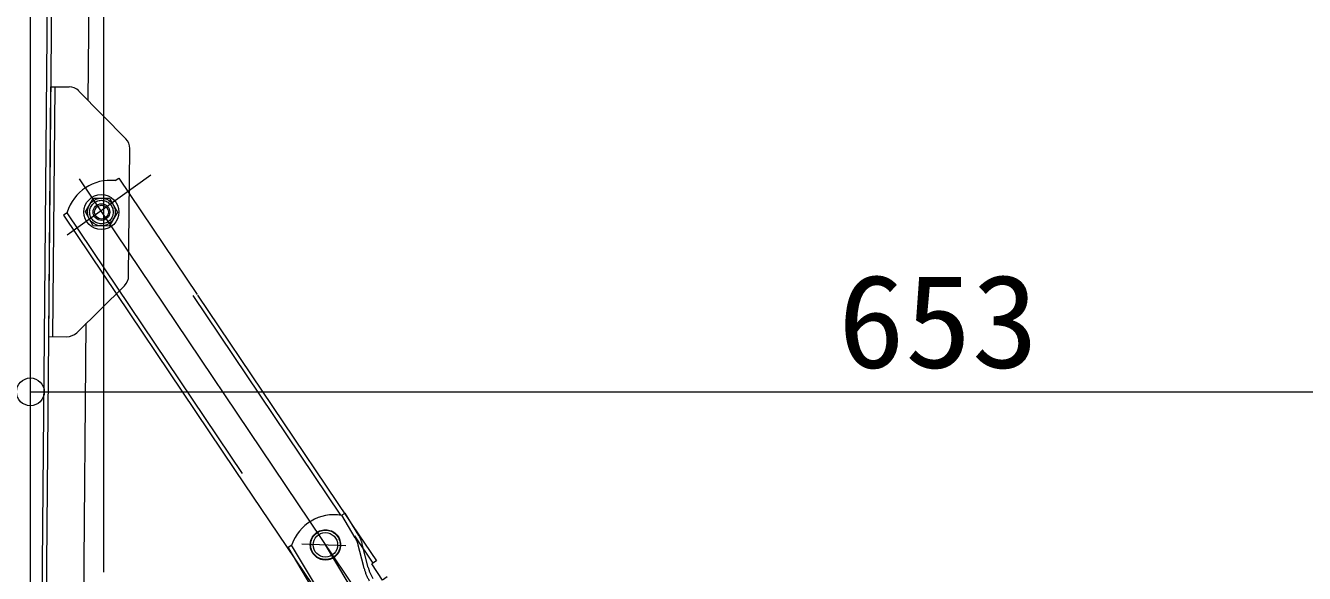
# Model space of a CAD drawing. Units: millimetres, scale not verified. Extents: x -2000 to 2000, y -1385 to 1385.
# Drawn here: x -256.2 to -26, y 739.9 to 838.6 of the extents above; entities that cross this region are included whole.
import ezdxf
from ezdxf.enums import TextEntityAlignment as Align

# ---------------------------------------------------------------- set-up
doc = ezdxf.new("R2010")
doc.units = ezdxf.units.MM
doc.header["$LTSCALE"] = 10
for name, pattern in [('CHAIN2', [12, 9, -1, 1, -1]), ('DASHED2', [3, 2, -1]), ('LONG_DASHED1', [7, 6, -1])]:
    doc.linetypes.add(name, pattern=pattern)
for name, color, linetype, lineweight in [('0-2_sunpou', 1, 'Continuous', 9), ('0-3_0', 4, 'Continuous', 9), ('0-C_ke-su', 3, 'LONG_DASHED1', 9), ('1-9_CYA_SSD', 134, 'DASHED2', 9), ('1-A_PARTS_SIN', 4, 'CHAIN2', 9), ('1-C_CYA_M', 4, 'Continuous', 9), ('1-D_RED_M', 1, 'Continuous', 9), ('1-F_MAZ_SSD', 6, 'DASHED2', 9), ('2-1_MAZ_M', 6, 'Continuous', 9)]:
    doc.layers.add(name, color=color, linetype=linetype, lineweight=lineweight)
doc.styles.add('ＭＳ ゴシック', font='')
doc.styles.get('ＭＳ ゴシック').set_extended_font_data('MS Gothic')

# ---------------------------------------------------------------- blocks, each defined once
blk = doc.blocks.new('_ORIGIN')
at = {"layer": '0-3_0', "color": 1}
blk.add_line((0, 0), (-10, 0), dxfattribs=at)
blk.add_circle((0, 0), 5, dxfattribs=at)

msp = doc.modelspace()

# ---------------------------------------------------------------- linework, layer by layer
at = {"layer": '0-2_sunpou'}
for p, q in [((-255.38, 730.54), (-255.38, 1156.48)), ((-242.13, 740.14), (-242.13, 1116.41)), ((-255.38, 730.36), (-255.38, 775.13)), ((-250.38, 772.63), (66.02, 772.63))]:
    msp.add_line(p, q, dxfattribs=at)
at = {"layer": '0-3_0'}
for p, q in [((-253.35, 723.65), (-250.62, 1036.14)), ((-252.6, 723.65), (-249.87, 1036.14)), ((-244.96, 825.09), (-244.54, 873.83)), ((-252.09, 782.6), (-251.69, 827.59)), ((-251.69, 827.59), (-248.43, 827.57)), ((-251.34, 782.59), (-250.94, 827.59)), ((-246.67, 826.82), (-238.21, 818.21)), ((-237.69, 793.51), (-237.49, 816.43)), ((-247.05, 783.29), (-238.44, 791.75)), ((-245.8, 729.36), (-245.31, 784.99)), ((-252.09, 782.6), (-248.82, 782.57))]:
    msp.add_line(p, q, dxfattribs=at)
for centre, start, end in [((-248.45, 825.07), 44.5, 89.5), ((-239.99, 816.46), 359.5, 44.5), ((-240.19, 793.53), 314.5, 359.5), ((-248.8, 785.07), 269.5, 314.5)]:
    msp.add_arc(centre, 2.5, start, end, dxfattribs=at)
at = {"layer": '0-C_ke-su'}
for p, q in [((-240.14, 810.68), (-239.47, 811.13)), ((-239.47, 811.13), (-225.35, 790.14)), ((-249.43, 804.43), (-218.49, 758.45)), ((-248.81, 804.85), (-217.22, 757.91)), ((-226.16, 790.01), (-199.54, 750.44)), ((-225.29, 790.05), (-198.28, 749.91)), ((-199.37, 750.39), (-198.69, 750.8)), ((-196.26, 746.73), (-198.69, 750.8)), ((-196.9, 746.35), (-199.33, 750.41)), ((-197.36, 748.54), (-193.09, 742.2)), ((-197.03, 746.72), (-193.71, 741.78)), ((-208.99, 744.64), (-208.3, 745.05)), ((-178.61, 693.84), (-208.99, 744.64)), ((-177.97, 694.23), (-208.34, 745.02)), ((-195.42, 741.35), (-196.34, 745)), ((-194.56, 741), (-195.62, 745.19)), ((-193.09, 742.2), (-193.92, 741.64)), ((-195.29, 740.82), (-195.42, 741.35)), ((-194.64, 741.34), (-194.65, 741.35))]:
    msp.add_line(p, q, dxfattribs=at)
for points in [[(-218.49, 758.45), (-206.17, 740.15), (-203.05, 735.5)], [(-191.14, 739.3), (-191.97, 738.74), (-193.92, 741.64)]]:
    msp.add_lwpolyline(points, dxfattribs=at)
for centre, radius, start, end in [((-241.06, 802.73), 8, 83.3949, 163.5465), ((-200.72, 742.5), 8, 80.3434, 161.4287), ((-201.19, 743.78), 5, 14.1686, 30.9062), ((-201.19, 743.78), 5.75, 14.1686, 30.9062), ((-187.29, 742.84), 8.25, 194.1686, 210.8693), ((-187.29, 742.84), 7.5, 194.1686, 210.8693)]:
    msp.add_arc(centre, radius, start, end, dxfattribs=at)
at = {"layer": '1-9_CYA_SSD'}
msp.add_line((-198.28, 749.91), (-197.36, 748.54), dxfattribs=at)
for centre, radius in [((-202.25, 745.07), 2.73), ((-202.26, 745.07), 2.65)]:
    msp.add_circle(centre, radius, dxfattribs=at)
at = {"layer": '1-A_PARTS_SIN'}
for p, q in [((-248.74, 800.9), (-233.72, 811.7)), ((-246.62, 811), (-188.21, 724.21)), ((-206.5, 745.24), (-198.57, 744.93)), ((-162.48, 678.56), (-202.25, 745.07))]:
    msp.add_line(p, q, dxfattribs=at)
at = {"layer": '1-C_CYA_M'}
msp.add_line((-248.76, 804.88), (-249.43, 804.43), dxfattribs=at)
msp.add_arc((-241.06, 802.73), 8, 163.5465, 164.478, dxfattribs=at)
at = {"layer": '1-D_RED_M'}
for p, q in [((-245.48, 805.04), (-244.01, 807.53)), ((-244.01, 807.53), (-241.12, 807.5)), ((-241.12, 807.5), (-239.7, 804.99)), ((-244.05, 802.53), (-245.48, 805.04))]:
    msp.add_line(p, q, dxfattribs=at)
msp.add_lwpolyline([(-239.7, 804.99), (-241.17, 802.5), (-244.05, 802.53)], dxfattribs=at)
for radius in [3.15, 2.5, 1.5, 1.25]:
    msp.add_circle((-242.59, 805.01), radius, dxfattribs=at)
at = {"layer": '1-F_MAZ_SSD'}
msp.add_circle((-242.59, 805.01), 2.12, dxfattribs=at)
at = {"layer": '2-1_MAZ_M'}
msp.add_circle((-202.26, 745.07), 2.2, dxfattribs=at)

# ---------------------------------------------------------------- block references
at = {"layer": '0-2_sunpou', "xscale": 0.5, "yscale": 0.5, "rotation": 180}
msp.add_blockref('_ORIGIN', (-255.38, 772.63), dxfattribs=at)

# ---------------------------------------------------------------- texts
at = {"layer": '0-2_sunpou', "color": 2, "style": 'ＭＳ ゴシック', "width": 1.05}
msp.add_text('653', height=16.86, dxfattribs=at).set_placement((-109.97, 771.89), align=Align.BOTTOM_LEFT)

doc.saveas('drawing.dxf')
